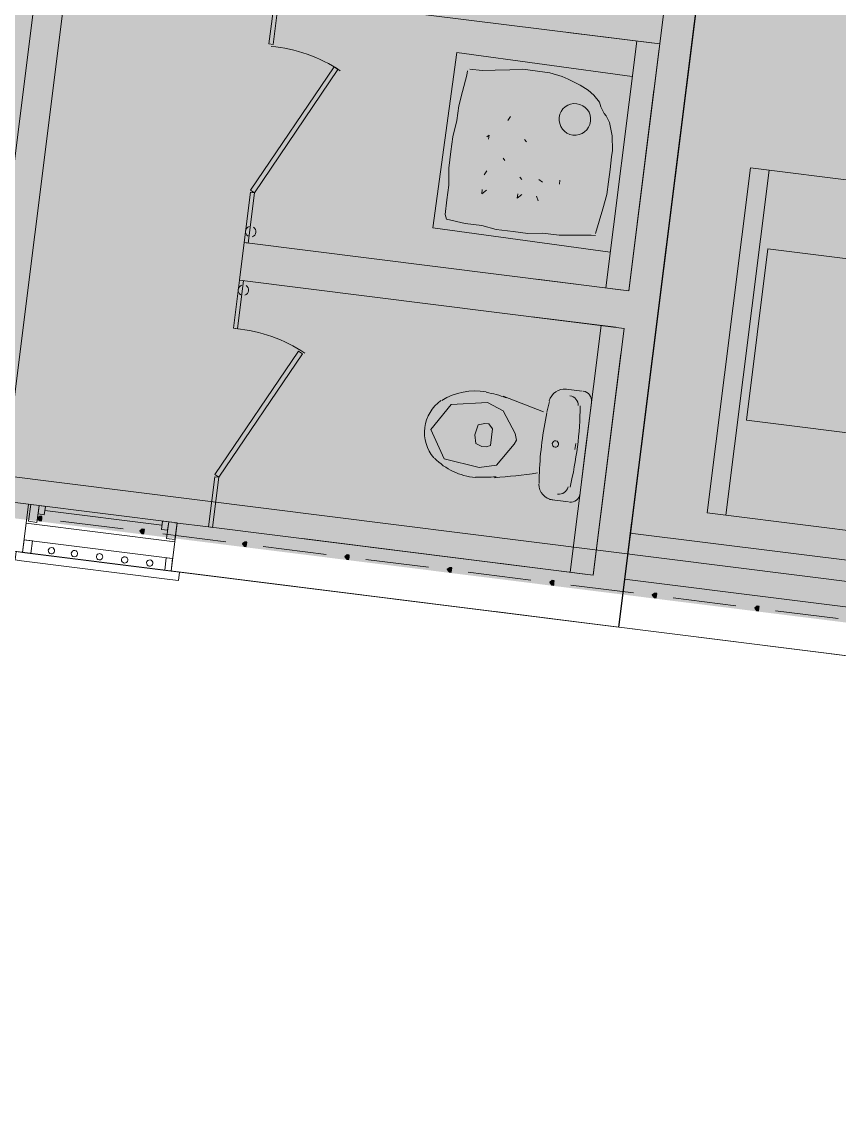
# Model space of a CAD drawing. Header units: metres. Extents: x -4 to 509425, y 7549 to 4732445.
# Drawn here: x 475991.989 to 475995.274, y 4719705.192 to 4719709.545 of the extents above; entities that cross this region are included whole.
import ezdxf

# ---------------------------------------------------------------- set-up
doc = ezdxf.new("R2010")
doc.units = ezdxf.units.M
doc.header["$LTSCALE"] = 0.01
doc.header["$MEASUREMENT"] = 0
doc.layers.get('0').update_dxf_attribs({"lineweight": 0})
doc.layers.add('_SUBESTACIÓN', color=1, linetype='Continuous')
doc.layers.add('SUBESTACION LA VID', color=253, linetype='Continuous')

# ---------------------------------------------------------------- blocks, each defined once
blk = doc.blocks.new('A$Cfff6051d')
at = {"layer": 'SUBESTACION LA VID', "transparency": 33554687}
h = blk.add_hatch(color=256, dxfattribs=at)
h.dxf.hatch_style = 2
h.paths.add_polyline_path([(475992.069, 4719707.5484), (475992.0701, 4719707.5568), (475992.0617, 4719707.5578), (475992.0522, 4719707.5505), (475992.0595, 4719707.541), (475992.0679, 4719707.54)])
h = blk.add_hatch(color=256, dxfattribs=at)
h.dxf.hatch_style = 2
h.paths.add_polyline_path([(475992.4806, 4719707.4968), (475992.4817, 4719707.5052), (475992.4733, 4719707.5062), (475992.4638, 4719707.4989), (475992.4712, 4719707.4894), (475992.4796, 4719707.4884)])
h = blk.add_hatch(color=256, dxfattribs=at)
h.dxf.hatch_style = 2
h.paths.add_polyline_path([(475992.8922, 4719707.4452), (475992.8933, 4719707.4536), (475992.8849, 4719707.4546), (475992.8754, 4719707.4473), (475992.8828, 4719707.4378), (475992.8912, 4719707.4368)])
h = blk.add_hatch(color=256, dxfattribs=at)
h.dxf.hatch_style = 2
h.paths.add_polyline_path([(475993.3039, 4719707.3936), (475993.3049, 4719707.402), (475993.2965, 4719707.403), (475993.287, 4719707.3957), (475993.2944, 4719707.3862), (475993.3028, 4719707.3852)])
h = blk.add_hatch(color=256, dxfattribs=at)
h.dxf.hatch_style = 2
h.paths.add_polyline_path([(475993.7155, 4719707.342), (475993.7165, 4719707.3504), (475993.7081, 4719707.3514), (475993.6987, 4719707.3441), (475993.706, 4719707.3346), (475993.7144, 4719707.3336)])
h = blk.add_hatch(color=256, dxfattribs=at)
h.dxf.hatch_style = 2
h.paths.add_polyline_path([(475994.1271, 4719707.2904), (475994.1281, 4719707.2988), (475994.1197, 4719707.2998), (475994.1103, 4719707.2925), (475994.1176, 4719707.283), (475994.126, 4719707.282)])
h = blk.add_hatch(color=256, dxfattribs=at)
h.dxf.hatch_style = 2
h.paths.add_polyline_path([(475994.5387, 4719707.2388), (475994.5398, 4719707.2472), (475994.5314, 4719707.2482), (475994.5219, 4719707.2409), (475994.5292, 4719707.2314), (475994.5376, 4719707.2304)])
h = blk.add_hatch(color=256, dxfattribs=at)
h.dxf.hatch_style = 2
h.paths.add_polyline_path([(475994.9503, 4719707.1871), (475994.9514, 4719707.1955), (475994.943, 4719707.1966), (475994.9335, 4719707.1893), (475994.9409, 4719707.1798), (475994.9493, 4719707.1787)])
at = {"layer": 'SUBESTACION LA VID', "lineweight": 25}
for p in [(475995.1942, 4719713.5559), (475994.4106, 4719707.306)]:
    blk.add_line(p, (475994.3864, 4719707.1128), dxfattribs=at)
at = {"layer": 'SUBESTACION LA VID', "lineweight": 15}
for p, q in [((475994.4106, 4719707.306), (475995.1942, 4719713.5559)), ((475994.5185, 4719709.4597), (475994.1825, 4719709.5018)), ((475994.4597, 4719709.4671), (475994.3354, 4719708.4758)), ((475994.3942, 4719708.4685), (475994.0582, 4719708.5106)), ((475994.3753, 4719708.3173), (475994.0393, 4719708.3594)), ((475994.3165, 4719708.3246), (475994.1922, 4719707.3334)), ((475992.3966, 4719707.5073), (475992.1446, 4719707.5389)), ((475994.439, 4719707.5328), (475994.4075, 4719707.2808)), ((475994.4159, 4719707.348), (475994.438, 4719707.5244)), ((475992.8082, 4719707.4557), (475992.5562, 4719707.4873)), ((475994.4338, 4719707.4908), (476004.237, 4719706.2618)), ((475993.2114, 4719707.4051), (475992.9594, 4719707.4367)), ((475993.6231, 4719707.3535), (475993.3711, 4719707.3851)), ((475994.251, 4719707.326), (475993.915, 4719707.3681)), ((475994.041, 4719707.3523), (475993.915, 4719707.3681)), ((475992.5803, 4719707.3392), (475994.3864, 4719707.1128)), ((475994.0347, 4719707.3019), (475993.7827, 4719707.3335)), ((475994.4463, 4719707.2503), (475994.1943, 4719707.2819)), ((475994.8579, 4719707.1987), (475994.6059, 4719707.2303)), ((475994.3444, 4719707.1181), (475993.8908, 4719707.1749)), ((475995.2695, 4719707.1471), (475995.0175, 4719707.1787))]:
    blk.add_line(p, q, dxfattribs=at)
at = {"layer": 'SUBESTACION LA VID', "lineweight": 9}
for p, q in [((475993.9524, 4719709.1638), (475993.9419, 4719709.148)), ((475994.0091, 4719709.0714), (475994.0164, 4719709.0619)), ((475993.9229, 4719708.9968), (475993.9303, 4719708.9874)), ((475993.8463, 4719708.9296), (475993.8568, 4719708.9454)), ((475993.9901, 4719708.9201), (475993.9975, 4719708.9107)), ((475994.0657, 4719708.9107), (475994.0815, 4719708.9002)), ((475994.1508, 4719708.9085), (475994.1487, 4719708.8917)), ((475994.0573, 4719708.8435), (475994.0636, 4719708.8256)), ((475994.1652, 4719708.0706), (475994.2408, 4719708.0611)), ((475994.0853, 4719707.9782), (475993.9226, 4719708.0412)), ((475994.185, 4719707.6159), (475994.1094, 4719707.6253)), ((475992.0816, 4719707.5809), (475992.552, 4719707.5219)), ((475992.595, 4719707.3886), (475992.007, 4719707.4623)), ((475992.5887, 4719707.3382), (475992.0007, 4719707.4119))]:
    blk.add_line(p, q, dxfattribs=at)
at = {"layer": 'SUBESTACION LA VID', "lineweight": 15}
for points in [[(475956.7562, 4719712.1291), (475967.9637, 4719801.5255), (476089.5502, 4719786.2823), (476086.0937, 4719758.7124), (476078.3057, 4719696.5919), (475956.7193, 4719711.8351)], [(475957.0502, 4719712.0922), (475968.2198, 4719801.1862), (476089.2182, 4719786.0167), (476085.7997, 4719758.7492), (476078.0486, 4719696.9228), (475957.0502, 4719712.0922)], [(475995.0681, 4719713.5716), (475994.9253, 4719713.5896), (475995.0681, 4719713.5716), (475994.8449, 4719711.7908), (475992.4676, 4719712.0888), (475992.6909, 4719713.8697), (475993.8753, 4719713.7212), (475993.9006, 4719713.9228), (475991.2797, 4719714.2514), (475991.2544, 4719714.0498), (475992.5732, 4719713.8844), (475992.3226, 4719711.8852), (475992.4402, 4719711.8704), (475992.4528, 4719711.9712), (475994.8301, 4719711.6732), (475994.5711, 4719709.6067), (475993.0254, 4719709.8005), (475993.0064, 4719709.6493), (475994.5521, 4719709.4555)], [(475994.4921, 4719708.9767), (475995.0681, 4719713.5716), (475995.0934, 4719713.7733), (476001.3433, 4719712.9897), (476001.318, 4719712.7881), (475995.1942, 4719713.5559), (475994.4106, 4719707.306), (476004.2138, 4719706.077), (476004.1896, 4719705.8838), (475994.2604, 4719707.1286)], [(476004.9973, 4719712.3268), (476004.2138, 4719706.077), (475994.4106, 4719707.306), (475995.1942, 4719713.5559), (476001.318, 4719712.7881)], [(476002.9393, 4719712.5849), (476002.3811, 4719708.1327), (476002.7485, 4719707.66), (476002.9837, 4719707.6305), (476003.9749, 4719707.5062), (476003.8885, 4719706.8174), (475994.9002, 4719707.9443), (475994.9865, 4719708.6331), (475996.7422, 4719708.413), (476001.2112, 4719707.8527), (476001.6839, 4719708.2201), (476001.963, 4719710.4462), (476002.0156, 4719710.8662), (476001.6493, 4719711.3473), (475995.4247, 4719712.1276), (475995.5121, 4719712.8249), (476001.7367, 4719712.0445), (476002.2094, 4719712.4119), (476002.242, 4719712.6723)], [(475994.4106, 4719707.306), (476004.2138, 4719706.077), (476004.9973, 4719712.3268), (476003.4601, 4719712.5196), (476003.4854, 4719712.7212), (476005.2158, 4719712.5042), (476005.1906, 4719712.3026), (476004.6145, 4719707.7076), (476004.3828, 4719705.8596), (475994.2604, 4719707.1286)], [(475991.9671, 4719707.4161), (475991.0683, 4719707.5288), (475991.0925, 4719707.722), (475991.7897, 4719707.6346), (475992.1699, 4719710.6671), (475991.4727, 4719710.7545), (475991.4874, 4719710.8721), (475992.1846, 4719710.7847), (475992.191, 4719710.8351), (475992.3086, 4719710.8204), (475991.9073, 4719707.6198), (475992.0165, 4719707.6062), (475991.9923, 4719707.4129), (475991.9671, 4719707.4161)], [(475994.5289, 4719709.2707), (475994.4278, 4719708.4642), (475994.5521, 4719709.4555), (475994.4278, 4719708.4642), (475992.8822, 4719708.658), (475992.8632, 4719708.5068), (475994.4089, 4719708.313), (475994.2846, 4719707.3218), (475993.117, 4719707.4682)], [(475994.9163, 4719708.9576), (475994.7425, 4719707.5716), (475994.8181, 4719707.5621), (475994.9919, 4719708.9481), (475994.9163, 4719708.9576)], [(475994.9919, 4719708.9481), (475994.8181, 4719707.5621), (475995.4146, 4719707.4873), (475995.5883, 4719708.8734), (475994.9919, 4719708.9481)], [(475994.3962, 4719708.2122), (475994.2846, 4719707.3218), (475992.7389, 4719707.5156), (475992.6045, 4719707.5324)], [(475992.6129, 4719707.5314), (475992.5887, 4719707.3382), (475992.6223, 4719707.334)]]:
    blk.add_lwpolyline(points, dxfattribs=at)
at = {"layer": 'SUBESTACION LA VID', "lineweight": 9}
for points in [[(475993.0064, 4719709.6493), (475992.9822, 4719709.4561), (475992.999, 4719709.454), (475993.0232, 4719709.6472)], [(475994.4418, 4719709.3243), (475993.7372, 4719709.4211), (475993.6404, 4719708.7166), (475994.3533, 4719708.6186)], [(475992.9243, 4719708.8575), (475993.2594, 4719709.353), (475993.2437, 4719709.3636), (475992.9085, 4719708.868), (475992.9243, 4719708.8575)], [(475993.7792, 4719709.3476), (475993.7771, 4719709.3308), (475993.7603, 4719709.2647), (475993.7445, 4719709.2069), (475993.7371, 4719709.1481), (475993.7203, 4719709.082), (475993.7129, 4719709.0232), (475993.7045, 4719708.956), (475993.7045, 4719708.8877), (475993.6971, 4719708.8289), (475993.6897, 4719708.7701), (475993.696, 4719708.7522), (475993.7706, 4719708.7344), (475993.8378, 4719708.7259), (475993.8955, 4719708.7102), (475993.9627, 4719708.7017), (475994.0215, 4719708.6944), (475994.0814, 4719708.6954), (475994.1486, 4719708.687), (475994.2169, 4719708.6869), (475994.2767, 4719708.688), (475994.2935, 4719708.6859)], [(475994.2946, 4719708.6943), (475994.3093, 4719708.7436), (475994.324, 4719708.793), (475994.3398, 4719708.8507), (475994.3461, 4719708.9011), (475994.3524, 4719708.9515), (475994.3587, 4719709.0019), (475994.3619, 4719709.0271), (475994.3609, 4719709.087), (475994.3504, 4719709.1395), (475994.3367, 4719709.1668), (475994.3294, 4719709.1762), (475994.3157, 4719709.2036), (475994.3095, 4719709.2214), (475994.2874, 4719709.2498), (475994.2643, 4719709.2697), (475994.2328, 4719709.2907), (475994.2087, 4719709.3023), (475994.1845, 4719709.3139), (475994.1604, 4719709.3254), (475994.111, 4719709.3401), (475994.0606, 4719709.3465), (475994.0018, 4719709.3538), (475993.9504, 4719709.3517), (475993.8905, 4719709.3507), (475993.8391, 4719709.3486), (475993.7887, 4719709.355)], [(475993.8642, 4719709.0725), (475993.8663, 4719709.0893), (475993.8568, 4719709.0819)], [(475992.9075, 4719708.8596), (475992.9243, 4719708.8575), (475992.899, 4719708.6559), (475992.8822, 4719708.658), (475992.9075, 4719708.8596)], [(475993.8389, 4719708.8708), (475993.8368, 4719708.854), (475993.8557, 4719708.8687)], [(475993.9817, 4719708.8529), (475993.9796, 4719708.8361), (475993.9985, 4719708.8508)], [(475992.8632, 4719708.5068), (475992.839, 4719708.3136), (475992.8558, 4719708.3115), (475992.88, 4719708.5047)], [(475992.781, 4719707.7151), (475993.1162, 4719708.2106), (475993.1004, 4719708.2211), (475992.7653, 4719707.7256), (475992.781, 4719707.7151)], [(475993.8596, 4719708.015), (475993.7136, 4719708.0077), (475993.6327, 4719707.9069), (475993.6862, 4719707.7893), (475993.8269, 4719707.7546), (475993.8962, 4719707.763), (475993.9666, 4719707.848), (475993.9771, 4719707.8638), (475993.9719, 4719707.89), (475993.9236, 4719707.9814), (475993.8596, 4719708.015)], [(475994.2775, 4719708.0138), (475994.2543, 4719707.829), (475994.2322, 4719707.6526)], [(475993.8091, 4719707.8848), (475993.8133, 4719707.8502), (475993.8375, 4719707.8386), (475993.8543, 4719707.8365), (475993.8721, 4719707.8428), (475993.8763, 4719707.8764), (475993.8805, 4719707.91), (475993.8658, 4719707.9289), (475993.849, 4719707.931), (475993.8228, 4719707.9258), (475993.8091, 4719707.8848)], [(475994.2113, 4719707.8259), (475994.2123, 4719707.8343), (475994.2144, 4719707.8511)], [(475992.7642, 4719707.7172), (475992.781, 4719707.7151), (475992.7557, 4719707.5135), (475992.7389, 4719707.5156), (475992.7642, 4719707.7172)], [(475992.0165, 4719707.6062), (475992.007, 4719707.5305), (475992.6035, 4719707.4558), (475992.6129, 4719707.5314), (475992.0165, 4719707.6062)], [(475992.0501, 4719707.5337), (475992.0585, 4719707.6009), (475992.0249, 4719707.6051), (475992.0165, 4719707.5379), (475992.0501, 4719707.5337)], [(475992.0501, 4719707.5337), (475992.0585, 4719707.6009), (475992.0249, 4719707.6051), (475992.0165, 4719707.5379), (475992.0501, 4719707.5337)], [(475992.0543, 4719707.5673), (475992.0585, 4719707.6009), (475992.0837, 4719707.5977), (475992.0795, 4719707.5641), (475992.0543, 4719707.5673)], [(475992.0543, 4719707.5673), (475992.0585, 4719707.6009), (475992.0837, 4719707.5977), (475992.0795, 4719707.5641), (475992.0543, 4719707.5673)], [(475992.5499, 4719707.5051), (475992.5541, 4719707.5387), (475992.5793, 4719707.5356), (475992.5751, 4719707.502), (475992.5499, 4719707.5051)], [(475992.5709, 4719707.4684), (475992.5793, 4719707.5356), (475992.6129, 4719707.5314), (475992.6045, 4719707.4642), (475992.5709, 4719707.4684)], [(475992.0259, 4719707.4087), (475992.0322, 4719707.4591), (475991.9986, 4719707.4633), (475991.9923, 4719707.4129), (475992.0259, 4719707.4087)], [(475992.0259, 4719707.4087), (475992.0322, 4719707.4591), (475991.9986, 4719707.4633), (475991.9923, 4719707.4129), (475992.0259, 4719707.4087)], [(475991.9671, 4719707.4161), (475991.9629, 4719707.3825), (475991.9881, 4719707.3793), (475992.5845, 4719707.3046), (475992.6181, 4719707.3004), (475992.6223, 4719707.334)], [(475992.5887, 4719707.3382), (475992.595, 4719707.3886), (475992.5698, 4719707.3917), (475992.5635, 4719707.3413), (475992.5887, 4719707.3382)]]:
    blk.add_lwpolyline(points, dxfattribs=at)
at = {"layer": 'SUBESTACION LA VID'}
for points in [[(475992.069, 4719707.5484), (475992.0701, 4719707.5568), (475992.0617, 4719707.5578), (475992.0522, 4719707.5505), (475992.0595, 4719707.541), (475992.0679, 4719707.54)], [(475992.4806, 4719707.4968), (475992.4817, 4719707.5052), (475992.4733, 4719707.5062), (475992.4638, 4719707.4989), (475992.4712, 4719707.4894), (475992.4796, 4719707.4884)], [(475992.8922, 4719707.4452), (475992.8933, 4719707.4536), (475992.8849, 4719707.4546), (475992.8754, 4719707.4473), (475992.8828, 4719707.4378), (475992.8912, 4719707.4368)], [(475993.3039, 4719707.3936), (475993.3049, 4719707.402), (475993.2965, 4719707.403), (475993.287, 4719707.3957), (475993.2944, 4719707.3862), (475993.3028, 4719707.3852)], [(475993.7155, 4719707.342), (475993.7165, 4719707.3504), (475993.7081, 4719707.3514), (475993.6987, 4719707.3441), (475993.706, 4719707.3346), (475993.7144, 4719707.3336)], [(475994.1271, 4719707.2904), (475994.1281, 4719707.2988), (475994.1197, 4719707.2998), (475994.1103, 4719707.2925), (475994.1176, 4719707.283), (475994.126, 4719707.282)], [(475994.5387, 4719707.2388), (475994.5398, 4719707.2472), (475994.5314, 4719707.2482), (475994.5219, 4719707.2409), (475994.5292, 4719707.2314), (475994.5376, 4719707.2304)], [(475994.9503, 4719707.1871), (475994.9514, 4719707.1955), (475994.943, 4719707.1966), (475994.9335, 4719707.1893), (475994.9409, 4719707.1798), (475994.9493, 4719707.1787)]]:
    blk.add_lwpolyline(points, close=True, dxfattribs=at)
at = {"layer": 'SUBESTACION LA VID', "lineweight": 0}
for points in [[(475992.069, 4719707.5484), (475992.0701, 4719707.5568), (475992.0617, 4719707.5578), (475992.0522, 4719707.5505), (475992.0595, 4719707.541), (475992.0679, 4719707.54)], [(475992.4806, 4719707.4968), (475992.4817, 4719707.5052), (475992.4733, 4719707.5062), (475992.4638, 4719707.4989), (475992.4712, 4719707.4894), (475992.4796, 4719707.4884)], [(475992.8922, 4719707.4452), (475992.8933, 4719707.4536), (475992.8849, 4719707.4546), (475992.8754, 4719707.4473), (475992.8828, 4719707.4378), (475992.8912, 4719707.4368)], [(475993.3039, 4719707.3936), (475993.3049, 4719707.402), (475993.2965, 4719707.403), (475993.287, 4719707.3957), (475993.2944, 4719707.3862), (475993.3028, 4719707.3852)], [(475993.7155, 4719707.342), (475993.7165, 4719707.3504), (475993.7081, 4719707.3514), (475993.6987, 4719707.3441), (475993.706, 4719707.3346), (475993.7144, 4719707.3336)], [(475994.1271, 4719707.2904), (475994.1281, 4719707.2988), (475994.1197, 4719707.2998), (475994.1103, 4719707.2925), (475994.1176, 4719707.283), (475994.126, 4719707.282)], [(475994.5387, 4719707.2388), (475994.5398, 4719707.2472), (475994.5314, 4719707.2482), (475994.5219, 4719707.2409), (475994.5292, 4719707.2314), (475994.5376, 4719707.2304)], [(475994.9503, 4719707.1871), (475994.9514, 4719707.1955), (475994.943, 4719707.1966), (475994.9335, 4719707.1893), (475994.9409, 4719707.1798), (475994.9493, 4719707.1787)]]:
    blk.add_lwpolyline(points, close=True, dxfattribs=at)
at = {"layer": 'SUBESTACION LA VID', "lineweight": 9}
for points in [[(475993.2686, 4719709.3476), (475993.1857, 4719709.4031), (475993.0902, 4719709.437), (475992.9908, 4719709.4461)], [(475993.1264, 4719708.2135), (475993.0435, 4719708.2691), (475992.948, 4719708.303), (475992.8486, 4719708.3121)], [(475993.8541, 4719708.0582), (475993.7927, 4719708.0684), (475993.7296, 4719708.056), (475993.6765, 4719708.0234)], [(475994.1778, 4719708.069), (475994.1459, 4719708.073), (475994.116, 4719708.0525), (475994.1082, 4719708.0213)], [(475993.673, 4719708.0227), (475993.6371, 4719707.9973), (475993.6135, 4719707.9579), (475993.608, 4719707.9143)], [(475993.9346, 4719708.0345), (475993.9087, 4719708.0436), (475993.8822, 4719708.051), (475993.8552, 4719708.0565)], [(475994.2248, 4719708.0033), (475994.2251, 4719708.0227), (475994.2107, 4719708.0393), (475994.1914, 4719708.0417)], [(475994.278, 4719708.018), (475994.2807, 4719708.0389), (475994.2659, 4719708.0579), (475994.245, 4719708.0606)], [(475994.1088, 4719708.0186), (475994.1053, 4719708.0044), (475994.102, 4719707.9901), (475994.0989, 4719707.9758)], [(475994.2213, 4719707.8374), (475994.2281, 4719707.8918), (475994.2319, 4719707.9466), (475994.2328, 4719708.0015)], [(475994.0985, 4719707.974), (475994.0902, 4719707.9347), (475994.0835, 4719707.8951), (475994.0785, 4719707.8553)], [(475993.608, 4719707.9143), (475993.6026, 4719707.8707), (475993.6157, 4719707.8267), (475993.6442, 4719707.7933)], [(475994.0785, 4719707.8553), (475994.0735, 4719707.8155), (475994.0702, 4719707.7755), (475994.0686, 4719707.7354)], [(475994.1919, 4719707.6756), (475994.2046, 4719707.729), (475994.2144, 4719707.783), (475994.2213, 4719707.8374)], [(475993.6475, 4719707.7916), (475993.6908, 4719707.7469), (475993.7489, 4719707.7194), (475993.811, 4719707.7142)], [(475993.8125, 4719707.7155), (475993.8399, 4719707.7142), (475993.8674, 4719707.7148), (475993.8948, 4719707.7172)], [(475993.8881, 4719707.7129), (475993.9458, 4719707.7173), (475994.0032, 4719707.7238), (475994.0604, 4719707.7322)], [(475994.0686, 4719707.7335), (475994.068, 4719707.7189), (475994.0677, 4719707.7042), (475994.0676, 4719707.6896)], [(475994.0664, 4719707.6872), (475994.0662, 4719707.655), (475994.09, 4719707.6278), (475994.122, 4719707.6238)], [(475994.1419, 4719707.6469), (475994.1612, 4719707.6444), (475994.1792, 4719707.6569), (475994.1837, 4719707.6758)], [(475994.1892, 4719707.6153), (475994.21, 4719707.6127), (475994.2291, 4719707.6275), (475994.2317, 4719707.6484)]]:
    blk.add_open_spline(points, degree=3, dxfattribs=at)
for points, knots in [([(475994.2742, 4719709.1448), (475994.2786, 4719709.1796), (475994.2539, 4719709.2113), (475994.2191, 4719709.2157), (475994.1843, 4719709.22), (475994.1526, 4719709.1954), (475994.1482, 4719709.1606), (475994.1439, 4719709.1258), (475994.1685, 4719709.094), (475994.2033, 4719709.0897), (475994.2381, 4719709.0853), (475994.2699, 4719709.11), (475994.2742, 4719709.1448)], [0, 0, 0, 0, 1, 1, 1, 2, 2, 2, 3, 3, 3, 4, 4, 4, 4]), ([(475992.903, 4719708.7219), (475992.8949, 4719708.7195), (475992.889, 4719708.7126), (475992.888, 4719708.7042), (475992.8869, 4719708.6959), (475992.8909, 4719708.6877), (475992.8982, 4719708.6834)], [0, 0, 0, 0, 1, 1, 1, 2, 2, 2, 2]), ([(475992.915, 4719708.6813), (475992.923, 4719708.6837), (475992.9289, 4719708.6906), (475992.93, 4719708.699), (475992.931, 4719708.7073), (475992.927, 4719708.7155), (475992.9198, 4719708.7198)], [0, 0, 0, 0, 1, 1, 1, 2, 2, 2, 2]), ([(475992.8735, 4719708.4867), (475992.8654, 4719708.4843), (475992.8595, 4719708.4774), (475992.8585, 4719708.469), (475992.8574, 4719708.4607), (475992.8614, 4719708.4525), (475992.8687, 4719708.4482)], [0, 0, 0, 0, 1, 1, 1, 2, 2, 2, 2]), ([(475992.8855, 4719708.4461), (475992.8935, 4719708.4485), (475992.8994, 4719708.4554), (475992.9005, 4719708.4638), (475992.9015, 4719708.4721), (475992.8975, 4719708.4803), (475992.8903, 4719708.4846)], [0, 0, 0, 0, 1, 1, 1, 2, 2, 2, 2]), ([(475994.1457, 4719707.8469), (475994.1465, 4719707.8539), (475994.1416, 4719707.8602), (475994.1346, 4719707.8611), (475994.1277, 4719707.8619), (475994.1213, 4719707.857), (475994.1205, 4719707.8501), (475994.1196, 4719707.8431), (475994.1245, 4719707.8367), (475994.1315, 4719707.8359), (475994.1384, 4719707.835), (475994.1448, 4719707.8399), (475994.1457, 4719707.8469)], [0, 0, 0, 0, 1, 1, 1, 2, 2, 2, 3, 3, 3, 4, 4, 4, 4]), ([(475994.1457, 4719707.8469), (475994.1465, 4719707.8539), (475994.1416, 4719707.8602), (475994.1346, 4719707.8611), (475994.1277, 4719707.8619), (475994.1213, 4719707.857), (475994.1205, 4719707.8501), (475994.1196, 4719707.8431), (475994.1245, 4719707.8367), (475994.1315, 4719707.8359), (475994.1384, 4719707.835), (475994.1448, 4719707.8399), (475994.1457, 4719707.8469)], [0, 0, 0, 0, 1, 1, 1, 2, 2, 2, 3, 3, 3, 4, 4, 4, 4]), ([(475992.1209, 4719707.4181), (475992.1218, 4719707.4251), (475992.1169, 4719707.4315), (475992.1099, 4719707.4323), (475992.103, 4719707.4332), (475992.0966, 4719707.4283), (475992.0957, 4719707.4213), (475992.0949, 4719707.4143), (475992.0998, 4719707.408), (475992.1068, 4719707.4071), (475992.1137, 4719707.4063), (475992.1201, 4719707.4112), (475992.1209, 4719707.4181)], [0, 0, 0, 0, 1, 1, 1, 2, 2, 2, 3, 3, 3, 4, 4, 4, 4]), ([(475992.1209, 4719707.4181), (475992.1218, 4719707.4251), (475992.1169, 4719707.4315), (475992.1099, 4719707.4323), (475992.103, 4719707.4332), (475992.0966, 4719707.4283), (475992.0957, 4719707.4213), (475992.0949, 4719707.4143), (475992.0998, 4719707.408), (475992.1068, 4719707.4071), (475992.1137, 4719707.4063), (475992.1201, 4719707.4112), (475992.1209, 4719707.4181)], [0, 0, 0, 0, 1, 1, 1, 2, 2, 2, 3, 3, 3, 4, 4, 4, 4]), ([(475992.2133, 4719707.4066), (475992.2142, 4719707.4135), (475992.2093, 4719707.4199), (475992.2023, 4719707.4207), (475992.1954, 4719707.4216), (475992.189, 4719707.4167), (475992.1881, 4719707.4097), (475992.1873, 4719707.4028), (475992.1922, 4719707.3964), (475992.1992, 4719707.3955), (475992.2061, 4719707.3947), (475992.2125, 4719707.3996), (475992.2133, 4719707.4066)], [0, 0, 0, 0, 1, 1, 1, 2, 2, 2, 3, 3, 3, 4, 4, 4, 4]), ([(475992.3141, 4719707.3939), (475992.315, 4719707.4009), (475992.3101, 4719707.4072), (475992.3031, 4719707.4081), (475992.2962, 4719707.409), (475992.2898, 4719707.404), (475992.2889, 4719707.3971), (475992.2881, 4719707.3901), (475992.293, 4719707.3838), (475992.3, 4719707.3829), (475992.3069, 4719707.382), (475992.3133, 4719707.387), (475992.3141, 4719707.3939)], [0, 0, 0, 0, 1, 1, 1, 2, 2, 2, 3, 3, 3, 4, 4, 4, 4]), ([(475992.4149, 4719707.3813), (475992.4158, 4719707.3882), (475992.4109, 4719707.3946), (475992.4039, 4719707.3955), (475992.397, 4719707.3963), (475992.3906, 4719707.3914), (475992.3897, 4719707.3844), (475992.3889, 4719707.3775), (475992.3938, 4719707.3711), (475992.4008, 4719707.3703), (475992.4077, 4719707.3694), (475992.4141, 4719707.3743), (475992.4149, 4719707.3813)], [0, 0, 0, 0, 1, 1, 1, 2, 2, 2, 3, 3, 3, 4, 4, 4, 4]), ([(475992.5157, 4719707.3686), (475992.5166, 4719707.3756), (475992.5117, 4719707.382), (475992.5047, 4719707.3828), (475992.4978, 4719707.3837), (475992.4914, 4719707.3788), (475992.4905, 4719707.3718), (475992.4897, 4719707.3648), (475992.4946, 4719707.3585), (475992.5016, 4719707.3576), (475992.5085, 4719707.3568), (475992.5149, 4719707.3617), (475992.5157, 4719707.3686)], [0, 0, 0, 0, 1, 1, 1, 2, 2, 2, 3, 3, 3, 4, 4, 4, 4])]:
    blk.add_open_spline(points, degree=3, knots=knots, dxfattribs=at)

msp = doc.modelspace()

# ---------------------------------------------------------------- hatches: boundary and pattern name
at = {"layer": '_SUBESTACIÓN', "transparency": 33554559}
h = msp.add_hatch(color=1, dxfattribs=at)
h.dxf.hatch_style = 1
h.paths.add_polyline_path([(475968.6399, 4719805.825), (476089.9386, 4719790.615), (476078.1686, 4719696.74), (475956.8686, 4719711.9502)])

# ---------------------------------------------------------------- block references
at = {"linetype": 'Continuous'}
msp.add_blockref('A$Cfff6051d', (0, 0), dxfattribs=at)

doc.saveas('drawing.dxf')
